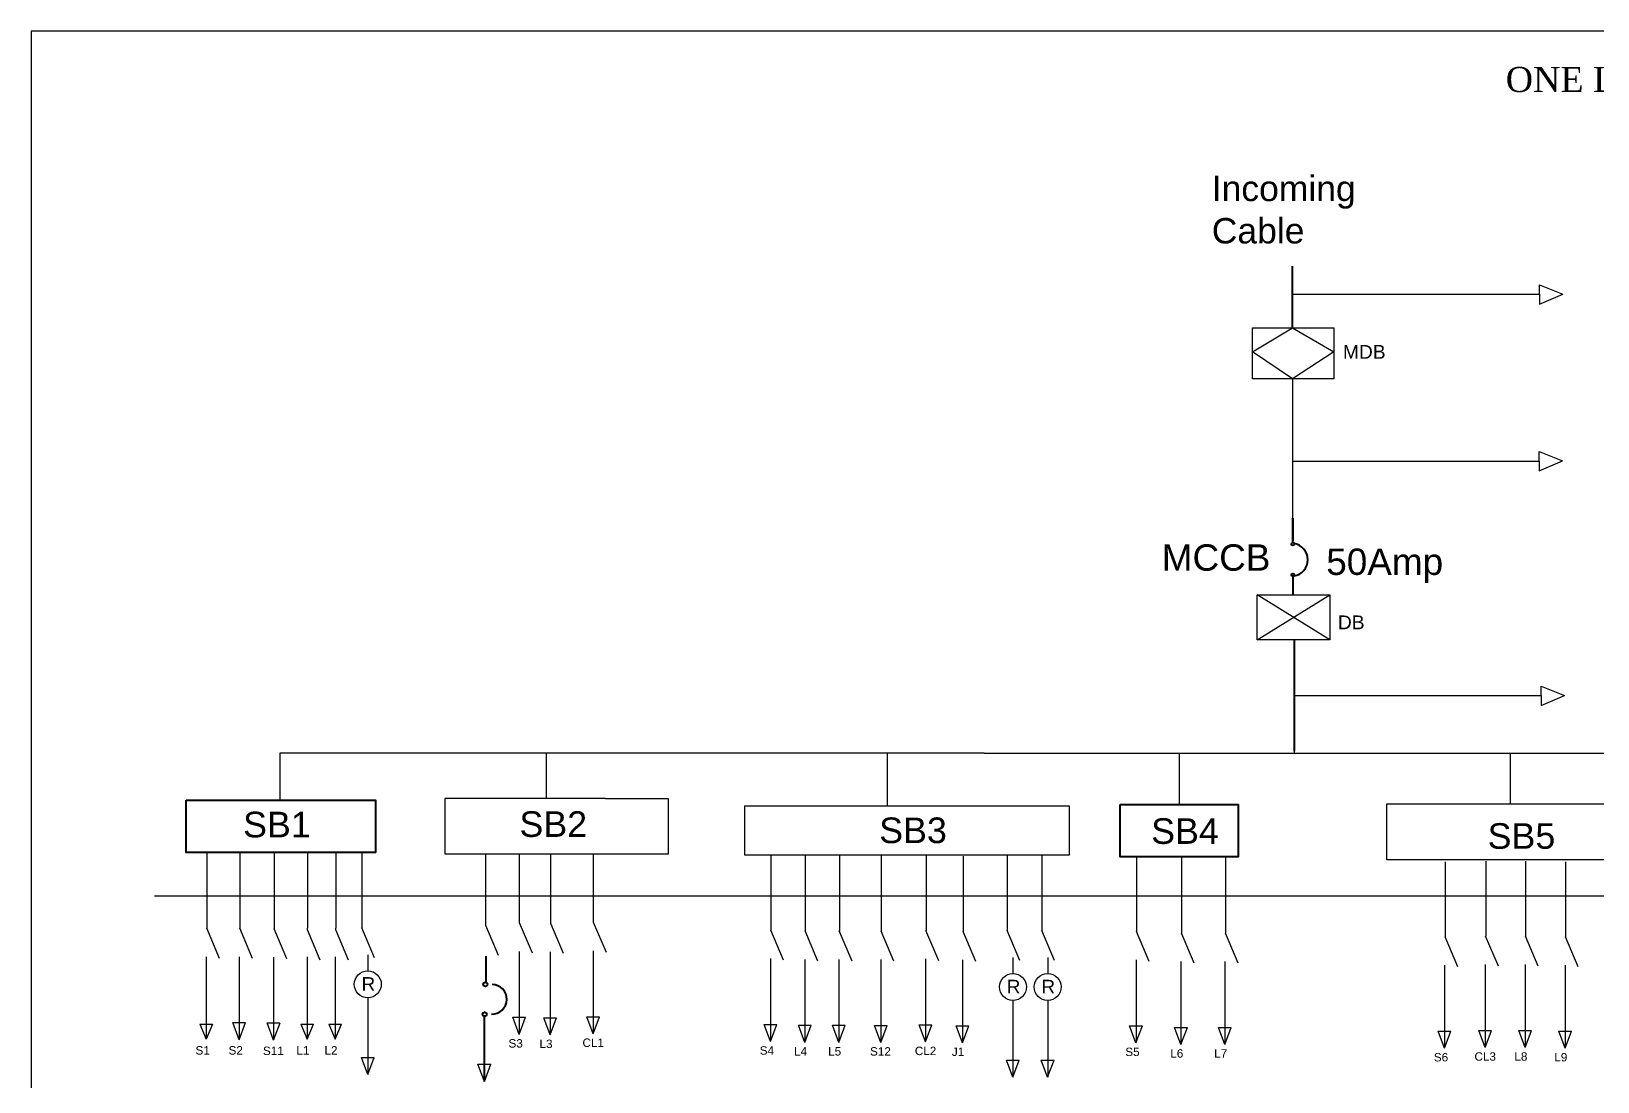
# Model space of a CAD drawing. Header units: inches. Extents: x 1052 to 8538, y 819 to 5894.
# Drawn here: x 5307 to 6073, y 2044 to 2557 of the extents above; entities that cross this region are included whole.
import ezdxf

# ---------------------------------------------------------------- set-up
doc = ezdxf.new("R2010")
doc.units = ezdxf.units.IN
doc.header["$LTSCALE"] = 50
doc.header["$MEASUREMENT"] = 0
for name, color, linetype in [('Layer1', 50, 'Continuous'), ('Layer2', 210, 'Continuous'), ('T', 7, 'Continuous')]:
    doc.layers.add(name, color=color, linetype=linetype)
doc.styles.get("Standard").update_dxf_attribs({"font": 'arial.ttf'})

msp = doc.modelspace()

# ---------------------------------------------------------------- linework, layer by layer
for p, q in [((7247.34, 2557.06), (5307.26, 2557.06)), ((5307.26, 2557.06), (5307.26, 2539.21)), ((5307.26, 2539.21), (5307.26, 1607.27)), ((5923.95, 2318.96), (5923.95, 2387)), ((5941.95, 2259.56), (5906.45, 2281.47)), ((5906.45, 2259.56), (5941.95, 2281.47)), ((5443.87, 2204.07), (5428.7, 2204.07)), ((5428.7, 2204.07), (5428.7, 2181.19)), ((5772.97, 2204.07), (5443.87, 2204.07)), ((5558.96, 2204.07), (5558.96, 2181.9)), ((5725.65, 2204.07), (5725.65, 2178.43)), ((5772.97, 2204.07), (5868.42, 2204.07)), ((5868.42, 2204.07), (5868.42, 2178.97)), ((5868.42, 2204.07), (6013.95, 2204.07)), ((6013.95, 2204.07), (6570.43, 2204.07)), ((6030.25, 2204.07), (6030.25, 2179.29)), ((5587.96, 2181.9), (5509.42, 2181.9)), ((5509.42, 2181.9), (5509.42, 2154.85)), ((5587.96, 2181.9), (5600.6, 2181.9)), ((5600.6, 2181.9), (5618.62, 2181.9)), ((5618.62, 2181.9), (5618.62, 2158.04)), ((5509.42, 2154.85), (5618.69, 2154.85)), ((5529.47, 2119.93), (5529.47, 2154.85)), ((5545.98, 2121.09), (5545.98, 2154.85)), ((5561.14, 2120.86), (5561.14, 2154.85)), ((5582.15, 2121.39), (5582.15, 2154.85)), ((5618.69, 2154.85), (5618.69, 2158.04)), ((5442.32, 2117.67), (5442.32, 2118.5)), ((5456.04, 2117.67), (5456.04, 2118.5)), ((5389.64, 2071.56), (5392.76, 2064.26)), ((5395.86, 2071.56), (5392.76, 2064.26)), ((5438.98, 2071.56), (5442.1, 2064.26)), ((5442.1, 2064.26), (5445.2, 2071.56)), ((5452.7, 2071.56), (5455.82, 2064.26)), ((5455.82, 2064.26), (5458.92, 2071.56))]:
    msp.add_line(p, q)
at = {"lineweight": 40}
for p, q in [((5923.71, 2412.05), (5923.71, 2442.3)), ((5923.99, 2290.58), (5923.99, 2281.47)), ((5924.58, 2259.41), (5924.58, 2205.16))]:
    msp.add_line(p, q, dxfattribs=at)
at = {"lineweight": 25}
for p, q in [((5904.26, 2400.37), (5923.71, 2412.05)), ((5923.71, 2412.05), (5943.93, 2400.37)), ((5923.71, 2387.13), (5904.26, 2400.37)), ((5943.93, 2400.37), (5923.71, 2387.13))]:
    msp.add_line(p, q, dxfattribs=at)
at = {"ltscale": 5}
for p, q in [((5392.99, 2155.25), (5392.99, 2118.5)), ((5409.14, 2155.25), (5409.14, 2118.5)), ((5425.95, 2155.03), (5425.95, 2118.28)), ((5442.33, 2155.25), (5442.33, 2118.5)), ((5456.05, 2155.25), (5456.05, 2118.5)), ((5468.87, 2155.46), (5468.87, 2118.71)), ((5668.8, 2154.34), (5668.8, 2117.6)), ((5685.58, 2153.92), (5685.58, 2117.17)), ((5702.25, 2153.92), (5702.25, 2117.17)), ((5722.73, 2153.88), (5722.73, 2117.13)), ((5744.61, 2154.13), (5744.61, 2117.38)), ((5762.73, 2153.7), (5762.73, 2116.96)), ((5784.24, 2154.15), (5784.24, 2117.4)), ((5801.23, 2154.15), (5801.23, 2117.4)), ((5847.5, 2153.66), (5847.5, 2116.92)), ((5869.49, 2152.9), (5869.49, 2116.15)), ((5890.96, 2152.9), (5890.96, 2116.15)), ((5998.34, 2151.04), (5998.34, 2114.29)), ((6018.2, 2151.38), (6018.2, 2114.63)), ((6037.71, 2151.38), (6037.71, 2114.63)), ((6057.23, 2151.04), (6057.23, 2114.29)), ((5552.19, 2106.35), (5545.98, 2121.09)), ((5588.36, 2106.65), (5582.15, 2121.39)), ((5399.19, 2103.79), (5392.98, 2118.52)), ((5415.35, 2103.79), (5409.13, 2118.52)), ((5432.16, 2103.57), (5425.95, 2118.31)), ((5448.53, 2102.93), (5442.32, 2117.67)), ((5462.25, 2102.93), (5456.04, 2117.67)), ((5475.08, 2104), (5468.86, 2118.73)), ((5535.68, 2105.2), (5529.47, 2119.93)), ((5567.35, 2106.13), (5561.14, 2120.86)), ((5675.01, 2102.88), (5668.79, 2117.62)), ((5691.79, 2102.46), (5685.58, 2117.19)), ((5708.45, 2102.46), (5702.24, 2117.19)), ((5728.94, 2102.42), (5722.73, 2117.15)), ((5750.82, 2102.67), (5744.6, 2117.41)), ((5768.94, 2102.24), (5762.72, 2116.98)), ((5790.45, 2102.69), (5784.24, 2117.42)), ((5807.43, 2102.69), (5801.22, 2117.42)), ((5853.7, 2102.2), (5847.49, 2116.94)), ((5875.69, 2101.44), (5869.48, 2116.17)), ((5897.17, 2101.44), (5890.95, 2116.17)), ((6004.54, 2099.58), (5998.33, 2114.31)), ((6024.4, 2099.92), (6018.19, 2114.65)), ((6043.92, 2099.92), (6037.7, 2114.65)), ((6063.43, 2099.58), (6057.22, 2114.31)), ((5545.76, 2107.17), (5545.76, 2066.82)), ((5560.92, 2106.95), (5560.92, 2066.6)), ((5581.93, 2107.47), (5581.93, 2067.12)), ((5392.76, 2104.61), (5392.76, 2064.26)), ((5408.91, 2104.61), (5408.91, 2064.26)), ((5425.72, 2104.39), (5425.72, 2064.04)), ((5442.1, 2104.61), (5442.1, 2064.26)), ((5455.82, 2104.61), (5455.82, 2064.26)), ((5471.73, 2105.59), (5471.73, 2097.73)), ((5668.57, 2103.7), (5668.57, 2063.35)), ((5685.36, 2103.27), (5685.36, 2062.93)), ((5702.02, 2103.27), (5702.02, 2062.93)), ((5722.5, 2103.24), (5722.5, 2062.89)), ((5744.38, 2103.49), (5744.38, 2063.14)), ((5762.5, 2103.06), (5762.5, 2062.71)), ((5787.1, 2104.28), (5787.1, 2096.42)), ((5804.09, 2104.28), (5804.09, 2096.42)), ((5847.27, 2103.02), (5847.27, 2062.67)), ((5869.26, 2102.25), (5869.26, 2061.91)), ((5890.73, 2102.25), (5890.73, 2061.91)), ((5998.11, 2100.39), (5998.11, 2060.05)), ((6017.97, 2100.74), (6017.97, 2060.39)), ((6037.48, 2100.74), (6037.48, 2060.39)), ((6057, 2100.39), (6057, 2060.05)), ((5471.73, 2084.56), (5471.73, 2046.95)), ((5787.1, 2083.25), (5787.1, 2045.64)), ((5804.09, 2083.25), (5804.09, 2045.64)), ((5578.81, 2075.28), (5585.03, 2075.28)), ((5581.93, 2066.89), (5578.82, 2075.28)), ((5581.93, 2066.89), (5585.03, 2075.28)), ((5389.64, 2071.56), (5395.86, 2071.56)), ((5408.91, 2064.02), (5405.8, 2072.42)), ((5405.8, 2072.42), (5412.01, 2072.42)), ((5408.91, 2064.02), (5412.02, 2072.42)), ((5425.72, 2063.81), (5422.61, 2072.2)), ((5422.61, 2072.2), (5428.82, 2072.2)), ((5425.72, 2063.81), (5428.83, 2072.2)), ((5438.98, 2071.56), (5445.2, 2071.56)), ((5452.7, 2071.56), (5458.92, 2071.56)), ((5545.75, 2066.59), (5542.64, 2074.98)), ((5542.64, 2074.98), (5548.86, 2074.98)), ((5545.75, 2066.59), (5548.86, 2074.98)), ((5557.8, 2074.76), (5564.02, 2074.76)), ((5560.91, 2066.36), (5557.81, 2074.76)), ((5560.91, 2066.36), (5564.02, 2074.76)), ((5668.57, 2063.12), (5665.46, 2071.51)), ((5665.46, 2071.51), (5671.67, 2071.51)), ((5668.57, 2063.12), (5671.67, 2071.51)), ((5685.35, 2062.69), (5682.24, 2071.08)), ((5682.24, 2071.08), (5688.46, 2071.08)), ((5685.35, 2062.69), (5688.46, 2071.08)), ((5698.9, 2071.08), (5705.12, 2071.08)), ((5702.01, 2062.69), (5698.91, 2071.08)), ((5702.01, 2062.69), (5705.12, 2071.08)), ((5722.5, 2062.65), (5719.39, 2071.05)), ((5719.39, 2071.05), (5725.6, 2071.05)), ((5722.5, 2062.65), (5725.61, 2071.05)), ((5744.38, 2062.91), (5741.27, 2071.3)), ((5741.27, 2071.3), (5747.48, 2071.3)), ((5744.38, 2062.91), (5747.49, 2071.3)), ((5762.5, 2062.48), (5759.39, 2070.87)), ((5759.39, 2070.87), (5765.6, 2070.87)), ((5762.5, 2062.48), (5765.6, 2070.87)), ((5844.15, 2070.83), (5850.37, 2070.83)), ((5847.26, 2062.44), (5844.16, 2070.83)), ((5847.26, 2062.44), (5850.37, 2070.83)), ((5866.14, 2070.06), (5872.36, 2070.06)), ((5869.25, 2061.67), (5866.15, 2070.06)), ((5869.25, 2061.67), (5872.36, 2070.06)), ((5890.73, 2061.67), (5887.62, 2070.06)), ((5887.62, 2070.06), (5893.83, 2070.06)), ((5890.73, 2061.67), (5893.84, 2070.06)), ((5998.1, 2059.81), (5994.99, 2068.2)), ((5994.99, 2068.2), (6001.21, 2068.2)), ((5998.1, 2059.81), (6001.21, 2068.2)), ((6017.96, 2060.15), (6014.85, 2068.55)), ((6014.85, 2068.55), (6021.07, 2068.55)), ((6017.96, 2060.15), (6021.07, 2068.55)), ((6037.48, 2060.15), (6034.37, 2068.55)), ((6034.37, 2068.55), (6040.58, 2068.55)), ((6037.48, 2060.15), (6040.58, 2068.55)), ((6053.88, 2068.2), (6060.1, 2068.2)), ((6056.99, 2059.81), (6053.89, 2068.2)), ((6056.99, 2059.81), (6060.1, 2068.2)), ((5471.73, 2046.94), (5468.62, 2055.33)), ((5468.62, 2055.33), (5474.83, 2055.33)), ((5471.73, 2046.94), (5474.84, 2055.33)), ((5528.71, 2043.65), (5525.6, 2052.05)), ((5525.6, 2052.05), (5531.82, 2052.05)), ((5528.71, 2043.65), (5531.82, 2052.05)), ((5787.1, 2045.63), (5783.99, 2054.02)), ((5783.99, 2054.02), (5790.2, 2054.02)), ((5787.1, 2045.63), (5790.21, 2054.02)), ((5800.97, 2054.02), (5807.19, 2054.02)), ((5804.08, 2045.63), (5800.98, 2054.02)), ((5804.08, 2045.63), (5807.19, 2054.02))]:
    msp.add_line(p, q, dxfattribs=at)
at = {"lineweight": 25}
msp.add_lwpolyline([(5943.93, 2412.05), (5943.93, 2387.13), (5904.26, 2387.13), (5904.26, 2412.05)], close=True, dxfattribs=at)
for points in [[(5941.95, 2259.56), (5906.45, 2259.56), (5906.45, 2281.47), (5941.95, 2281.47)], [(5656.09, 2178.43), (5814.6, 2178.43), (5814.6, 2154.21), (5656.09, 2154.21)], [(5969.92, 2179.29), (6094.55, 2179.29), (6094.55, 2151.91), (5969.92, 2151.91)]]:
    msp.add_lwpolyline(points, close=True)
at = {"lineweight": 40}
for points in [[(5382.9, 2181.19), (5475.56, 2181.19), (5475.56, 2155.59), (5382.9, 2155.59)], [(5839.46, 2178.97), (5897.24, 2178.97), (5897.24, 2153.38), (5839.46, 2153.38)]]:
    msp.add_lwpolyline(points, close=True, dxfattribs=at)
for centre in [(5923.97, 2306.39), (5923.99, 2291.32)]:
    msp.add_circle(centre, 0.71, dxfattribs=at)
for centre in [(5471.74, 2091.14), (5787.11, 2089.83), (5804.09, 2089.83)]:
    msp.add_circle(centre, 6.59)
msp.add_arc((5923.27, 2298.7), 8.03, 279.12269, 80.81345, dxfattribs=at)
at = {"layer": 'Layer1', "color": 7, "lineweight": 40, "true_color": 0xffffff}
msp.add_line((5923.95, 2307.11), (5923.95, 2318.96), dxfattribs=at)
at = {"layer": 'Layer1', "color": 7, "lineweight": 40}
for p, q in [((5923.95, 2318.96), (5923.95, 2307.82)), ((5529.47, 2104.91), (5529.47, 2092.1)), ((5528.71, 2043.65), (5528.71, 2075.29))]:
    msp.add_line(p, q, dxfattribs=at)
at = {"layer": 'Layer1'}
msp.add_line((5924.58, 2205.16), (5924.58, 2204.07), dxfattribs=at)
at = {"layer": 'Layer1', "color": 7, "lineweight": 40}
for centre in [(5529.21, 2091.1), (5528.85, 2076.48)]:
    msp.add_circle(centre, 1, dxfattribs=at)
msp.add_arc((5532.35, 2083.79), 7.31, 268.79784, 88.39167, dxfattribs=at)
at = {"layer": 'Layer2'}
for p, q in [((5923.82, 2428.52), (6044.53, 2428.52)), ((6044.53, 2428.52), (6044.53, 2433.16)), ((6044.53, 2433.16), (6055.93, 2428.62)), ((6044.53, 2423.72), (6055.93, 2428.62)), ((6044.53, 2428.52), (6044.53, 2423.72)), ((6044.41, 2346.93), (6044.41, 2351.57)), ((6044.41, 2351.57), (6055.81, 2347.04)), ((5923.7, 2346.93), (6044.41, 2346.93)), ((6044.41, 2342.13), (6055.81, 2347.04)), ((6044.41, 2346.93), (6044.41, 2342.13)), ((6045.29, 2232.28), (6045.29, 2236.92)), ((6045.29, 2236.92), (6056.69, 2232.39)), ((5924.58, 2232.28), (6045.29, 2232.28)), ((6045.29, 2227.48), (6056.69, 2232.39)), ((6045.29, 2232.28), (6045.29, 2227.48)), ((5367.5, 2134.31), (6685.63, 2134.31))]:
    msp.add_line(p, q, dxfattribs=at)

# ---------------------------------------------------------------- texts
at = {"ltscale": 5}
for p in [(5468.71, 2088.02), (5784.09, 2086.71), (5801.07, 2086.71)]:
    msp.add_text('R', height=6.59, dxfattribs=at).set_placement(p)
at = {"lineweight": 40, "attachment_point": 1}
for s, width, gutter_width, insert, char_height in [('Incoming Cable', 71.5599, 14.59, (5884.31, 2486.45), 12.4108), ('MDB', 29.7571, 14.59, (5948.42, 2403.7), 6.724), ('DB', 29.7571, 14.59, (5945.97, 2271.45), 6.724), ('SB1', 55.7291, 14.59, (5410.77, 2175.48), 12.526), ('SB2', 55.7291, 14.59, (5545.87, 2175.71), 12.526), ('SB3', 55.7291, 14.59, (5721.73, 2172.67), 12.526), ('SB4', 55.7291, 14.59, (5854.67, 2172.3), 12.526), ('SB5', 55.7291, 14.59, (6019.15, 2169.89), 12.526), ('S1', 18.2477, 4.78, (5387.51, 2060.87), 4.101), ('S2', 18.2477, 4.78, (5403.67, 2060.87), 4.101), ('S11', 18.2477, 4.78, (5420.48, 2060.65), 4.101), ('L1', 18.2477, 4.78, (5436.85, 2060.87), 4.101), ('L2', 18.2477, 4.78, (5450.57, 2060.87), 4.101), ('S3', 18.2477, 4.78, (5540.51, 2064.29), 4.101), ('L3', 18.2477, 4.78, (5555.67, 2064.07), 4.101), ('CL1', 18.2477, 4.78, (5576.68, 2064.59), 4.101), ('S4', 18.2477, 4.78, (5663.33, 2060.82), 4.101), ('L4', 18.2477, 4.78, (5680.11, 2060.39), 4.101), ('L5', 18.2477, 4.78, (5696.77, 2060.39), 4.101), ('S12', 18.2477, 4.78, (5717.26, 2060.36), 4.101), ('CL2', 18.2477, 4.78, (5739.14, 2060.61), 4.101), ('J1', 18.2477, 4.78, (5757.25, 2060.18), 4.101), ('S5', 18.2477, 4.78, (5842.02, 2060.14), 4.101), ('L6', 18.2477, 4.78, (5864.01, 2059.37), 4.101), ('L7', 18.2477, 4.78, (5885.49, 2059.37), 4.101), ('S6', 18.2477, 4.78, (5992.86, 2057.51), 4.101), ('CL3', 18.2477, 4.78, (6012.72, 2057.86), 4.101), ('L8', 18.2477, 4.78, (6032.23, 2057.86), 4.101), ('L9', 18.2477, 4.78, (6051.75, 2057.51), 4.101)]:
    msp.add_mtext_dynamic_manual_height_columns(s, width=width, gutter_width=gutter_width, heights=[0], dxfattribs=dict(at, insert=insert, char_height=char_height))
at = {"char_height": 12.913, "attachment_point": 1}
for s, insert in [('MCCB', (5859.86, 2306.24)), ('50Amp', (5940.26, 2304.18))]:
    msp.add_mtext_dynamic_manual_height_columns(s, width=40.0543, gutter_width=64.56, heights=[0], dxfattribs=dict(at, insert=insert))
at = {"layer": 'T', "insert": (6027.99, 2527.21), "char_height": 12.264, "attachment_point": 7}
msp.add_mtext('{\\fTimes New Roman|b0|i0|c0|p18;ONE LINE DIAGRAM }', dxfattribs=at)

doc.saveas('drawing.dxf')
